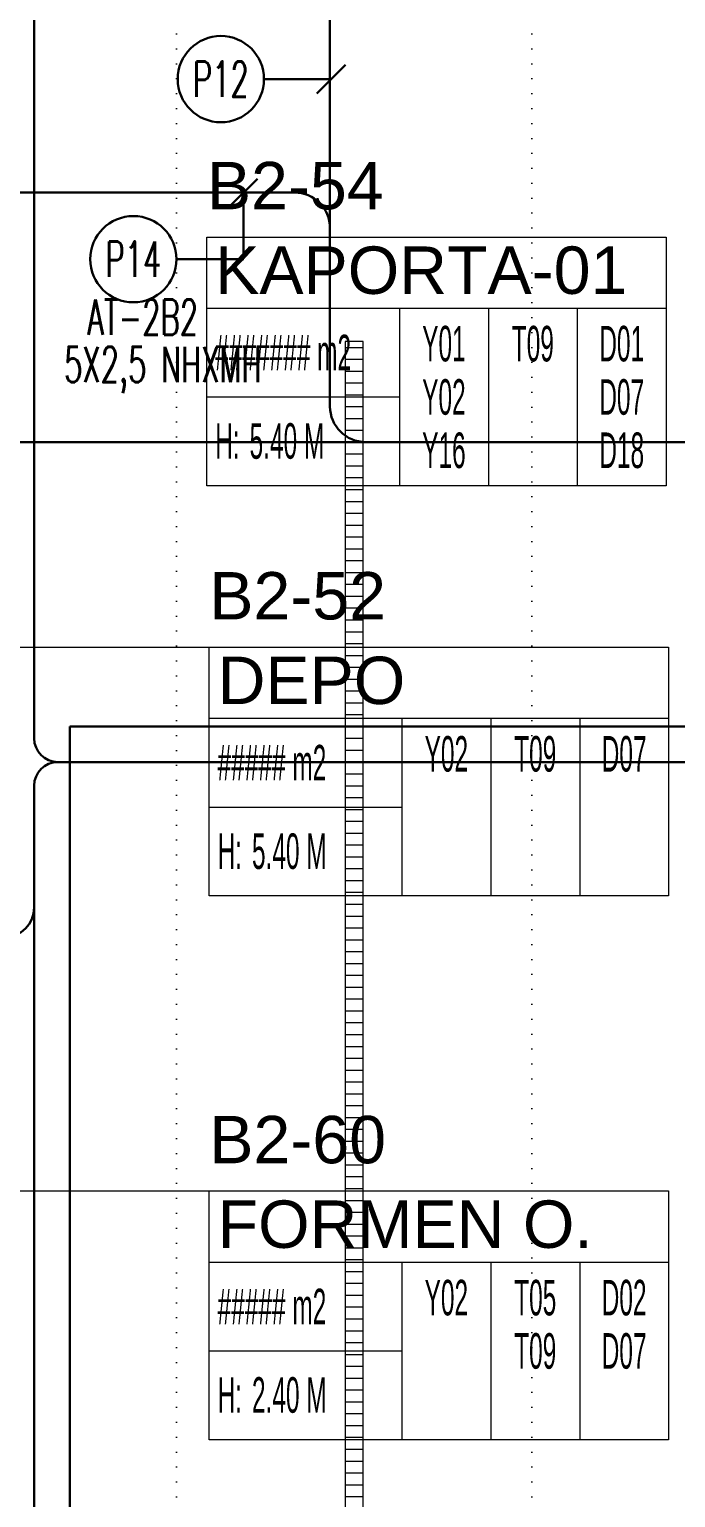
# Model space of a CAD drawing. Header units: metres. Extents: x -13194 to 152406, y -14653 to 29421.
# Drawn here: x 1676 to 2221, y 2679 to 3918 of the extents above; entities that cross this region are included whole.
import ezdxf
from ezdxf.enums import TextEntityAlignment as Align

# ---------------------------------------------------------------- set-up
doc = ezdxf.new("R2010")
doc.units = ezdxf.units.M
doc.header["$LTSCALE"] = 100
doc.header["$MEASUREMENT"] = 0
doc.linetypes.add('DOT2', pattern=[0.125, 0, -0.125])
doc.layers.get('0').update_dxf_attribs({"color": 9, "lineweight": 9})
for name, color, linetype, lineweight in [('06D', 9, 'Continuous', 9), ('21_mahal200', 9, 'Continuous', 9), ('E-KABLO', 7, 'Continuous', 30), ('E-LINYE', 7, 'Continuous', 30), ('E-YAZI', 7, 'Continuous', 30)]:
    doc.layers.add(name, color=color, linetype=linetype, lineweight=lineweight)
doc.styles.add('Arial', font='arial.ttf', dxfattribs={"height": 2.5})
doc.styles.add('E-YAZI', font='txttw.shx')
doc.styles.add('MuuM_TEXT-STANDART', font='ARIALN.TTF')
doc.dimstyles.new('MuuM_DIM200', dxfattribs={"dimscale": 20, "dimtxt": 2, "dimasz": 1, "dimexe": 1, "dimexo": 1, "dimgap": 1, "dimtad": 1, "dimdec": 1, "dimrnd": 0.5, "dimdsep": 46, "dimtxsty": 'MuuM_TEXT-STANDART', "dimblk": 'ARCHTICK', "dimcen": 0, "dimdle": 0.15, "dimclrd": 256, "dimclre": 256, "dimclrt": 256, "dimadec": 0, "dimazin": 0, "dimtfac": 5, "dimtdec": 1, "dimtix": 1, "dimtmove": 2, "dimatfit": 3, "dimldrblk": 'DOT', "dimfxl": 3, "dimfxlon": 1, "dimtolj": 1, "dimlwd": -1, "dimlwe": -1, "dimarcsym": 0})

# ---------------------------------------------------------------- blocks, each defined once
blk = doc.blocks.new('p-ızgara')
at = {"layer": '06D'}
h = blk.add_hatch(dxfattribs=at)
h.set_pattern_fill('_USER', color=252, scale=10, angle=180, style=0, pattern_type=0)
h.set_pattern_definition([(180, (-7e-12, -8630), (-1e-15, -10), [])])
h.paths.add_polyline_path([(1942.5, -4975), (1942.5, -8278.5), (1957.5, -8278.5), (1957.5, -4975)])
blk.add_lwpolyline([(1942.5, -4975), (1942.5, -8278.5), (1957.5, -8278.5), (1957.5, -4975)], close=True, dxfattribs=at)
blk = doc.blocks.new('_ArchTick')
at = {"color": 0, "linetype": 'ByBlock', "const_width": 0.15}
blk.add_lwpolyline([(-0.5, -0.5), (0.5, 0.5)], dxfattribs=at)
blk = doc.blocks.new('_Dot')
at = {"color": 0, "linetype": 'ByBlock', "lineweight": -2}
blk.add_line((-0.5, 0), (-1, 0), dxfattribs=at)
at = {"color": 0, "linetype": 'ByBlock', "const_width": 0.5}
blk.add_lwpolyline([(-0.25, 0, 1), (0.25, 0, 1)], format="xyb", close=True, dxfattribs=at)
blk = doc.blocks.new('0_roomno2')
blk.add_lwpolyline([(19.375, -10.5), (0, -10.5), (0, 0), (19.375, 0)], close=True)
for points in [[(0, -3), (19.375, -3)], [(8.125, -3), (8.125, -10.5)], [(11.875, -3), (11.875, -10.5)], [(15.625, -3), (15.625, -10.5)], [(0, -6.75), (8.125, -6.75)]]:
    blk.add_lwpolyline(points)
at = {"style": 'MuuM_TEXT-STANDART', "width": 0.6}
blk.add_text('H:', height=1.5, dxfattribs=at).set_placement((0.35, -8.608), align=Align.MIDDLE_LEFT)
at = {"style": 'Arial'}
blk.add_attdef('ODANO', (0, 1.17), '', height=2, dxfattribs=at)
blk.add_attdef('MEKANADI', text='', height=2, dxfattribs=at).set_placement((0.35, -3), align=Align.BOTTOM_LEFT)
at = {"style": 'MuuM_TEXT-STANDART', "width": 0.6}
for tag, p in [('M2', (0.35, -4.875)), ('TEMIZTAVANYUKSEKLIGI', (1.8, -8.608))]:
    blk.add_attdef(tag, text='', height=1.5, dxfattribs=at).set_placement(p, align=Align.MIDDLE_LEFT)
for tag, p in [('YER01', (10, -4.5)), ('TAVAN01', (13.75, -4.5)), ('DUVAR01', (17.5, -4.5)), ('YER02', (10, -6.75)), ('TAVAN02', (13.75, -6.75)), ('DUVAR02', (17.5, -6.75)), ('YER03', (10, -9)), ('TAVAN03', (13.75, -9)), ('DUVAR03', (17.5, -9))]:
    blk.add_attdef(tag, text='', height=1.5, dxfattribs=at).set_placement(p, align=Align.MIDDLE_CENTER)
blk = doc.blocks.new('2.bod.Mimari')
at = {"layer": '06D', "linetype": 'DOT2'}
for points in [[(1800, -4350), (1800, -7755), (1800, -8105)], [(2100, -4350), (2100, -7755), (2100, -8105)]]:
    blk.add_lwpolyline(points, dxfattribs=at)
at = {"layer": '06D'}
blk.add_blockref('p-ızgara', (0, 0), dxfattribs=at)
at = {"layer": '21_mahal200'}
ref = blk.add_blockref('0_roomno2', (1825.75, -4886.87), dxfattribs=dict(at, xscale=20, yscale=20, zscale=20))
ref.add_attrib('ODANO', 'B2-54', (1825.75, -4863.47), dxfattribs={"layer": '0', "height": 40, "style": 'Arial'})
ref.add_attrib('MEKANADI', 'KAPORTA-01', dxfattribs={"layer": '0', "height": 40, "style": 'Arial'}).set_placement((1832.75, -4946.87), align=Align.BOTTOM_LEFT)
ref.add_attrib('M2', '####### m2', dxfattribs={"layer": '0', "height": 30, "style": 'MuuM_TEXT-STANDART', "width": 0.6}).set_placement((1832.75, -4984.37), align=Align.MIDDLE_LEFT)
ref.add_attrib('TEMIZTAVANYUKSEKLIGI', '5.40 M', dxfattribs={"layer": '0', "height": 30, "style": 'MuuM_TEXT-STANDART', "width": 0.6}).set_placement((1861.75, -5059.03), align=Align.MIDDLE_LEFT)
ref.add_attrib('YER01', 'Y01', dxfattribs={"layer": '0', "height": 30, "style": 'MuuM_TEXT-STANDART', "width": 0.6}).set_placement((2025.75, -4976.87), align=Align.MIDDLE_CENTER)
ref.add_attrib('TAVAN01', 'T09', dxfattribs={"layer": '0', "height": 30, "style": 'MuuM_TEXT-STANDART', "width": 0.6}).set_placement((2100.75, -4976.87), align=Align.MIDDLE_CENTER)
ref.add_attrib('DUVAR01', 'D01', dxfattribs={"layer": '0', "height": 30, "style": 'MuuM_TEXT-STANDART', "width": 0.6}).set_placement((2175.75, -4976.87), align=Align.MIDDLE_CENTER)
ref.add_attrib('YER02', 'Y02', dxfattribs={"layer": '0', "height": 30, "style": 'MuuM_TEXT-STANDART', "width": 0.6}).set_placement((2025.75, -5021.87), align=Align.MIDDLE_CENTER)
ref.add_attrib('DUVAR02', 'D07', dxfattribs={"layer": '0', "height": 30, "style": 'MuuM_TEXT-STANDART', "width": 0.6}).set_placement((2175.75, -5021.87), align=Align.MIDDLE_CENTER)
ref.add_attrib('YER03', 'Y16', dxfattribs={"layer": '0', "height": 30, "style": 'MuuM_TEXT-STANDART', "width": 0.6}).set_placement((2025.75, -5066.87), align=Align.MIDDLE_CENTER)
ref.add_attrib('DUVAR03', 'D18', dxfattribs={"layer": '0', "height": 30, "style": 'MuuM_TEXT-STANDART', "width": 0.6}).set_placement((2175.75, -5066.87), align=Align.MIDDLE_CENTER)
ref = blk.add_blockref('0_roomno2', (1827.78, -5233.08), dxfattribs=dict(at, xscale=20, yscale=20, zscale=20))
ref.add_attrib('ODANO', 'B2-52', (1827.78, -5209.68), dxfattribs={"layer": '0', "height": 40, "style": 'Arial'})
ref.add_attrib('MEKANADI', 'DEPO', dxfattribs={"layer": '0', "height": 40, "style": 'Arial'}).set_placement((1834.78, -5293.08), align=Align.BOTTOM_LEFT)
ref.add_attrib('M2', '##### m2', dxfattribs={"layer": '0', "height": 30, "style": 'MuuM_TEXT-STANDART', "width": 0.6}).set_placement((1834.78, -5330.58), align=Align.MIDDLE_LEFT)
ref.add_attrib('TEMIZTAVANYUKSEKLIGI', '5.40 M', dxfattribs={"layer": '0', "height": 30, "style": 'MuuM_TEXT-STANDART', "width": 0.6}).set_placement((1863.78, -5405.24), align=Align.MIDDLE_LEFT)
ref.add_attrib('YER01', 'Y02', dxfattribs={"layer": '0', "height": 30, "style": 'MuuM_TEXT-STANDART', "width": 0.6}).set_placement((2027.78, -5323.08), align=Align.MIDDLE_CENTER)
ref.add_attrib('TAVAN01', 'T09', dxfattribs={"layer": '0', "height": 30, "style": 'MuuM_TEXT-STANDART', "width": 0.6}).set_placement((2102.78, -5323.08), align=Align.MIDDLE_CENTER)
ref.add_attrib('DUVAR01', 'D07', dxfattribs={"layer": '0', "height": 30, "style": 'MuuM_TEXT-STANDART', "width": 0.6}).set_placement((2177.78, -5323.08), align=Align.MIDDLE_CENTER)
ref = blk.add_blockref('0_roomno2', (1827.78, -5692.09), dxfattribs=dict(at, xscale=20, yscale=20, zscale=20))
ref.add_attrib('ODANO', 'B2-60', (1827.78, -5668.69), dxfattribs={"layer": '0', "height": 40, "style": 'Arial'})
ref.add_attrib('MEKANADI', 'FORMEN O.', dxfattribs={"layer": '0', "height": 40, "style": 'Arial'}).set_placement((1834.78, -5752.09), align=Align.BOTTOM_LEFT)
ref.add_attrib('M2', '##### m2', dxfattribs={"layer": '0', "height": 30, "style": 'MuuM_TEXT-STANDART', "width": 0.6}).set_placement((1834.78, -5789.59), align=Align.MIDDLE_LEFT)
ref.add_attrib('TEMIZTAVANYUKSEKLIGI', '2.40 M', dxfattribs={"layer": '0', "height": 30, "style": 'MuuM_TEXT-STANDART', "width": 0.6}).set_placement((1863.78, -5864.25), align=Align.MIDDLE_LEFT)
ref.add_attrib('YER01', 'Y02', dxfattribs={"layer": '0', "height": 30, "style": 'MuuM_TEXT-STANDART', "width": 0.6}).set_placement((2027.78, -5782.09), align=Align.MIDDLE_CENTER)
ref.add_attrib('TAVAN01', 'T05', dxfattribs={"layer": '0', "height": 30, "style": 'MuuM_TEXT-STANDART', "width": 0.6}).set_placement((2102.78, -5782.09), align=Align.MIDDLE_CENTER)
ref.add_attrib('DUVAR01', 'D02', dxfattribs={"layer": '0', "height": 30, "style": 'MuuM_TEXT-STANDART', "width": 0.6}).set_placement((2177.78, -5782.09), align=Align.MIDDLE_CENTER)
ref.add_attrib('TAVAN02', 'T09', dxfattribs={"layer": '0', "height": 30, "style": 'MuuM_TEXT-STANDART', "width": 0.6}).set_placement((2102.78, -5827.09), align=Align.MIDDLE_CENTER)
ref.add_attrib('DUVAR02', 'D07', dxfattribs={"layer": '0', "height": 30, "style": 'MuuM_TEXT-STANDART', "width": 0.6}).set_placement((2177.78, -5827.09), align=Align.MIDDLE_CENTER)
for points in [[(1501.93, -5233.08), (1827.78, -5233.08)], [(1501.93, -5692.09), (1827.78, -5692.09)]]:
    blk.add_leader(points, dimstyle='MuuM_DIM200', override={"dimasz": 1, "dimfxl": 10}, dxfattribs=at)

msp = doc.modelspace()

# ---------------------------------------------------------------- linework, layer by layer
at = {"layer": 'E-KABLO', "color": 4}
for p, q in [((1680, 3320), (1680, 4100)), ((3419.4, 3300), (1700, 3300)), ((1680, 3280), (1680, 2986.4)), ((1680, 2986.4), (1680, 1746.1))]:
    msp.add_line(p, q, dxfattribs=at)
at = {"layer": 'E-KABLO', "color": 6}
for p, q in [((1929.6, 4007.4), (1929.6, 3725.8)), ((1643.7, 3780.7), (1899.6, 3780.7)), ((1929.6, 3750.7), (1929.6, 3600.1)), ((1660, 3570.1), (3366.4, 3570.1)), ((3595, 3330), (1710, 3330)), ((1710, 3330), (1710, 146.8))]:
    msp.add_line(p, q, dxfattribs=at)
for centre, start, end in [((1899.6, 3750.7), 0, 90), ((1959.6, 3600.1), 180, 270)]:
    msp.add_arc(centre, 30, start, end, dxfattribs=at)
at = {"layer": 'E-KABLO', "color": 4}
for centre, radius, start, end in [((1700, 3320), 20, 180, 270), ((1700, 3280), 20, 90, 180), ((1655, 3177.1), 25, 270, 0)]:
    msp.add_arc(centre, radius, start, end, dxfattribs=at)
at = {"layer": 'E-LINYE', "color": 7, "linetype": 'Continuous'}
for p, q in [((1918.6, 3864.2), (1942.8, 3888.5)), ((1873.8, 3876.4), (1930.7, 3876.4)), ((1844.1, 3768), (1868.4, 3792.2)), ((1856.5, 3724.6), (1856.5, 3780.7)), ((1800, 3724.4), (1856.9, 3724.4))]:
    msp.add_line(p, q, dxfattribs=at)
for centre in [(1837.5, 3876.4), (1763.7, 3724.4)]:
    msp.add_circle(centre, 36.4, dxfattribs=at)

# ---------------------------------------------------------------- block references
msp.add_blockref('2.bod.Mimari', (0, 8630))

# ---------------------------------------------------------------- texts
at = {"layer": 'E-LINYE', "color": 3, "linetype": 'Continuous', "style": 'E-YAZI', "width": 0.6}
for s, p in [('P12', (1837.5, 3876.4)), ('P14', (1763.7, 3724.4)), ('AT-2B2', (1771.6, 3675.5))]:
    msp.add_text(s, height=30, dxfattribs=at).set_placement(p, align=Align.MIDDLE_CENTER)
at = {"layer": 'E-YAZI', "color": 3, "style": 'E-YAZI', "width": 0.6}
msp.add_text('5X2,5 NHXMH', height=30, dxfattribs=at).set_placement((1705.3, 3620.5))

doc.saveas('drawing.dxf')
